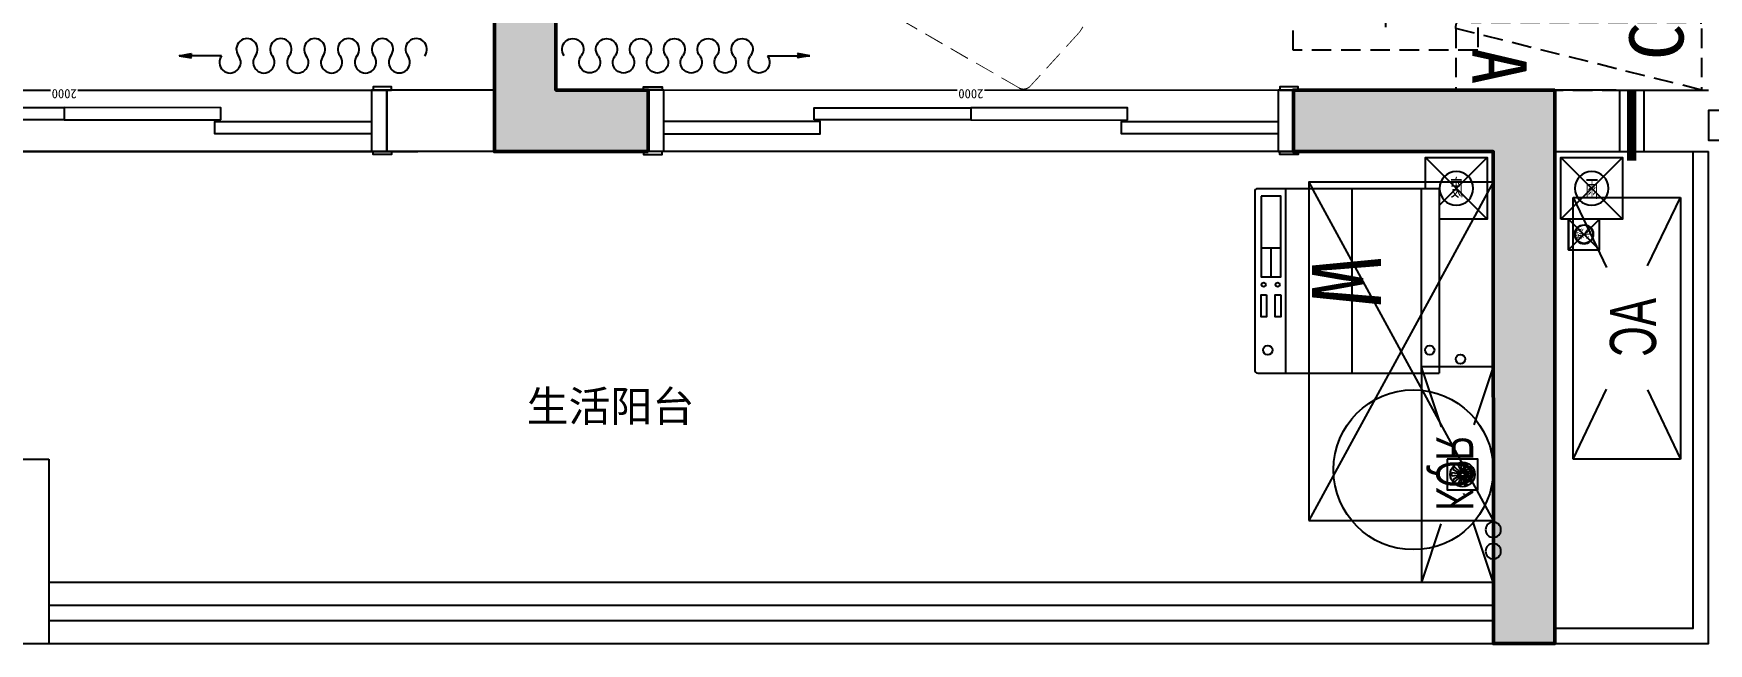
# Model space of a CAD drawing. Header units: millimetres. Extents: x -102565 to 103504, y -132507 to -120.
# Drawn here: x 60281 to 65731, y -11805 to -9821 of the extents above; entities that cross this region are included whole.
import ezdxf
from ezdxf.enums import TextEntityAlignment as Align

# ---------------------------------------------------------------- set-up
doc = ezdxf.new("R2010")
doc.units = ezdxf.units.MM
doc.header["$LTSCALE"] = 10
for name, pattern in [('A02-G-MAIN-洋房4号户型_设计区$0$A02-G-MAIN-B户型报建_设计区$0$DASH', [0.35, 0.25, -0.1]), ('A02-G-MAIN-洋房4号户型_设计区$0$DASH', [0.35, 0.25, -0.1]), ('A02-G-MAIN-洋房4号户型_设计区$0$HIDDEN2', [0.1875, 0.125, -0.0625]), ('HIDDEN', [9.525, 6.35, -3.175])]:
    doc.linetypes.add(name, pattern=pattern)
doc.layers.get('Defpoints').update_dxf_attribs({"color": 9})
for name, color, linetype in [('-B10  平         面  LESS', 3, 'Continuous'), ('-B11  平面非硬装   LESS', 2, 'HIDDEN'), ('-B12  平         地  LESS', 1, 'Continuous'), ('-B1234平 地 天 间  LESS', 7, 'Continuous'), ('-B123平   地   天  LESS', 3, 'Continuous'), ('-B13  平         天  LESS', 1, 'Continuous'), ('-B14  平 面 注 释  LESS', 1, 'Continuous'), ('-B60  给   排   水  LESS', 2, 'Continuous'), ('A02-G-MAIN-洋房3号户型_设计区$0$A_FLOR_FTMT_MOVE(可移动式家具)', 8, 'Continuous'), ('A02-G-MAIN-洋房4号户型_设计区$0$A02-G-MAIN-E户型报建_设计区$0$A_EQPM_SMAL(空调室内外机)', 1, 'Continuous'), ('A02-G-MAIN-洋房4号户型_设计区$0$A_FLOR_BORD(边缘)', 7, 'Continuous'), ('A02-G-MAIN-洋房4号户型_设计区$0$A_HDWR(配件)', 1, 'Continuous'), ('A02-G-MAIN-洋房4号户型_设计区$0$A_HOLE(洞)', 3, 'Continuous'), ('A02-G-MAIN-洋房4号户型_设计区$0$SS_3_3F~6F$0$SS_2F~7F(_GS平层 户型放大)$0$S_MINI_EQPM（小型设备）', 80, 'Continuous'), ('A02-G-MAIN-洋房4号户型_设计区$0$SS_3_3F~6F$0$SS_2F~7F(_GS平层 户型放大)$0$S_WSD_NOTE（给排水文字说明）', 210, 'Continuous'), ('A21-G-BASE-D户型放大图_设计区$0$S_COCR_PIPE（冷凝水管）', 30, 'A21-G-BASE-D户型放大图_设计区$0$空调冷凝水管'), ('A21-G-BASE-D户型放大图_设计区$0$S_RAIN_PIPE（雨水管）', 80, 'A21-G-BASE-D户型放大图_设计区$0$雨水管'), ('A21-G-BASE-D户型放大图_设计区$0$S_WAST_GRAV_PIPE（重力废水管）', 20, 'A21-G-BASE-D户型放大图_设计区$0$废水管'), ('A21-G-BASE-D户型放大图_设计区$0$S_WSD_VERT_PIPE（给排水立管）', 210, 'Continuous'), ('S10-G-WACO-D户型COSF_设计区$0$G_COL_HATCH（墙柱填充）', 252, 'Continuous')]:
    doc.layers.add(name, color=color, linetype=linetype)
doc.layers.add('S10-G-WACO-D户型COSF_设计区$0$G_COL（墙柱）', color=4, linetype='Continuous', lineweight=50)
doc.styles.add('A02-G-MAIN-洋房4号户型_设计区$0$A02-G-MAIN-E户型报建_设计区$0$HZ', font='hysz.shx', dxfattribs={"width": 0.65, "bigfont": 'hyfs.shx'})
doc.styles.add('A02-G-MAIN-洋房4号户型_设计区$0$SS_3_3F~6F$0$SS_2F~7F(_GS平层 户型放大)$0$5字项大样$0$1a#2户型$0$HZ', font='_hysz.shx', dxfattribs={"width": 0.7, "bigfont": '_hyfs.shx'})
doc.styles.add('A02-G-MAIN-洋房4号户型_设计区$0$YS4', font='simhei.ttf')
doc.styles.add('A21-G-BASE-D户型放大图_设计区$0$HZ', font='hysz.shx', dxfattribs={"width": 0.65, "bigfont": 'hyfs.shx'})
doc.styles.add('LESS标准文字', font='simhei.ttf', dxfattribs={"height": 2})
doc.linetypes.add('A21-G-BASE-D户型放大图_设计区$0$废水管', pattern='A,2,-0.1,["F",A21-G-BASE-D户型放大图_设计区$0$HZ,S=0.12,R=0,X=-0.055,Y=-0.06],-0.1', length=2.2)
doc.linetypes.add('A21-G-BASE-D户型放大图_设计区$0$空调冷凝水管', pattern='A,2,-0.1,["N",A21-G-BASE-D户型放大图_设计区$0$HZ,S=0.12,R=0,X=-0.06,Y=-0.06],-0.1', length=2.2)
doc.linetypes.add('A21-G-BASE-D户型放大图_设计区$0$雨水管', pattern='A,2,-0.1,["Y",A21-G-BASE-D户型放大图_设计区$0$HZ,S=0.12,R=0,X=-0.055,Y=-0.06],-0.1', length=2.2)
doc.dimstyles.new('标准注释（LESS）', dxfattribs={"dimtxt": 2, "dimasz": 1, "dimexe": 1, "dimexo": 0, "dimgap": 0.6, "dimtad": 1, "dimdec": 0, "dimrnd": 5, "dimzin": 12, "dimtxsty": 'LESS标准文字', "dimblk": 'ARCHTICK', "dimcen": 0, "dimclrd": 1, "dimclre": 1, "dimclrt": 3, "dimadec": 0, "dimazin": 0, "dimtfac": 1, "dimtdec": 0, "dimtix": 1, "dimtofl": 0, "dimtmove": 2, "dimatfit": 3, "dimldrblk": 'DOT', "dimfxl": 4, "dimfxlon": 1, "dimtfill": 1, "dimtolj": 1, "dimarcsym": 0})

# ---------------------------------------------------------------- blocks, each defined once
blk = doc.blocks.new('S10-G-WACO-D户型COSF_设计区')
at = {"layer": 'S10-G-WACO-D户型COSF_设计区$0$G_COL_HATCH（墙柱填充）'}
h = blk.add_hatch(color=0, dxfattribs=at)
h.dxf.hatch_style = 1
h.paths.add_polyline_path([(27800, 11700), (27800, 11900), (27500, 11900), (27500, 13050), (27300, 13050), (27300, 11700)])
h = blk.add_hatch(color=0, dxfattribs=at)
h.dxf.hatch_style = 1
h.paths.add_polyline_path([(30750, 11900), (29900, 11900), (29900, 11700), (30550, 11700), (30550.3, 10100), (30750.3, 10100)])
at = {"layer": 'S10-G-WACO-D户型COSF_设计区$0$G_COL（墙柱）', "color": 0}
for points in [[(27800, 11700), (27800, 11900), (27500, 11900), (27500, 13050), (27300, 13050), (27300, 11700)], [(30750, 11900), (29900, 11900), (29900, 11700), (30550, 11700), (30550, 11700), (30550.3, 10100), (30750.3, 10100)]]:
    blk.add_lwpolyline(points, close=True, dxfattribs=at)
blk = doc.blocks.new('A02-G-MAIN-洋房3号户型_设计区$0$双人沙发2019.01.091')
at = {"color": 8}
blk.add_line((3925.8, -755.6), (3751.3, -654.9), dxfattribs=at)
blk.add_wipeout([(1231.2, 449), (3631.2, 449), (3631.2, -1452.7), (1231.2, -1452.7)])
blk.add_line((3401.9, -283), (3026.9, -932.5))
for p, q in [((3751.3, -654.9), (3356, -362.7)), ((3785.5, -595.7), (3489.5, -1108.4)), ((3523.7, -1049.2), (3072.9, -852.9)), ((3698.2, -1149.9), (3523.7, -1049.2))]:
    blk.add_line(p, q, dxfattribs=at)
for points in [[(1231.2, 449), (3631.2, 449), (3631.2, -1452.7), (1231.2, -1452.7)], [(1981.3, -450), (2881.3, -450), (2881.3, -1050), (1981.3, -1050)]]:
    blk.add_lwpolyline(points, close=True)
blk.add_lwpolyline([(3401.9, -283), (3822, -547.7), (3996.1, -706.7, -0.352195), (4001.9, -743.9), (3726, -1221.7, -0.352195), (3691, -1235.3), (3466.2, -1164), (3026.9, -932.5)], format="xyb")
for points in [[(3781.8, -602.2, 0.278731), (3774.3, -588.6), (3371.9, -335, 0.329892), (3360.3, -336, 0.014829), (3199.8, -593.2, 0.01392), (3052, -870, 0.329892), (3057, -880.5), (3480, -1103.4, 0.201291), (3491.5, -1104.9)], [(3371.9, -335), (3785.5, -595.7), (3920.1, -718.5, -0.352195), (3925.8, -755.6), (3698.2, -1149.9, -0.352195), (3663.1, -1163.5), (3489.5, -1108.4), (3057, -880.5)]]:
    blk.add_lwpolyline(points, format="xyb", dxfattribs=at)
for points in [[(1631.2, 15), (1631.2, 885), (1632, 889.9), (1633.7, 893.2), (1635.6, 895.6), (1638.6, 897.9), (1641.8, 899.3), (1644.8, 899.9), (1646.2, 900), (1766.2, 900), (1771.4, 899.1), (1775.2, 897), (1778.3, 893.8), (1779.9, 891), (1780.7, 889), (1781.2, 885), (1781.6, 888.5), (1782.6, 891.2), (1784.3, 894.2), (1786.1, 896.1), (1788.7, 898), (1791.4, 899.2), (1793.9, 899.8), (1796.2, 900), (3066.2, 900), (3071.4, 899.1), (3074.9, 897.2), (3078.2, 894), (3079.6, 891.8), (3080.7, 889), (3081, 887.5), (3081.2, 885), (3081.3, 886.7), (3081.8, 889.2), (3083, 892.1), (3084.6, 894.5), (3086.1, 896), (3087, 896.8), (3090, 898.6), (3093, 899.6), (3096.2, 900), (3216.2, 900), (3220.6, 899.3), (3225.9, 896.4), (3228.8, 893.1), (3230.9, 887.8), (3231.2, 883), (3231.2, 15), (3230.6, 10.7), (3228, 5.8), (3225.5, 3.2), (3221.3, 0.9), (3216.2, 0), (1646.2, 0), (1642, 0.6), (1637.7, 2.7), (1635.6, 4.4), (1633.3, 7.3), (1632.1, 9.9), (1631.7, 11.3), (1631.4, 12.9), (1631.2, 13.8)], [(3331.2, 749), (3881.2, 749), (3881.2, 149), (3331.2, 149)], [(1657.2, -1250), (1047.2, -1250), (1043.7, -1249.7), (1038.9, -1248.2), (1035.1, -1245.9), (1033.1, -1244.1), (1030.8, -1241.4), (1029.1, -1238.4), (1028, -1235.5), (1027.4, -1232.5), (1027.2, -1230), (1027.2, -270), (1027.6, -266.3), (1029, -261.7), (1031.1, -258.1), (1033.6, -255.4), (1035.6, -253.7), (1037.6, -252.5), (1039.8, -251.4), (1043.1, -250.4), (1047.2, -250), (1657.2, -250), (1665.8, -251.9), (1671.4, -255.9), (1674.1, -259.3), (1676.8, -265.8), (1677.2, -270), (1677.2, -1230), (1676.1, -1236.7), (1673.8, -1241.2), (1671.1, -1244.4), (1667.5, -1247.2), (1663.5, -1249), (1660.8, -1249.7)], [(3371.9, -335), (3371.3, -334.7), (3370.6, -334.3), (3369.9, -334.1), (3369.2, -333.9), (3368.5, -333.7), (3367.8, -333.6), (3367, -333.6), (3366.3, -333.6), (3365.6, -333.6), (3364.9, -333.7), (3364.1, -333.9), (3363.4, -334.1), (3362.8, -334.4), (3362.1, -334.7), (3361.5, -335.1), (3360.9, -335.5), (3360.3, -336), (3354.5, -344.7), (3348.7, -353.4), (3343, -362.1), (3337.3, -370.9), (3331.6, -379.6), (3325.9, -388.4), (3320.2, -397.2), (3314.5, -406), (3308.9, -414.8), (3303.3, -423.6), (3297.6, -432.4), (3292.1, -441.2), (3286.5, -450.1), (3280.9, -458.9), (3275.4, -467.8), (3269.9, -476.7), (3264.4, -485.6), (3258.9, -494.5), (3253.4, -503.4), (3248, -512.3), (3242.6, -521.3), (3237.2, -530.2), (3231.8, -539.2), (3226.4, -548.1), (3221.1, -557.1), (3215.7, -566.1), (3210.4, -575.1), (3205.1, -584.1), (3199.8, -593.2), (3194.7, -602.3), (3189.5, -611.4), (3184.4, -620.5), (3179.2, -629.6), (3174.1, -638.7), (3169, -647.9), (3164, -657), (3158.9, -666.2), (3153.9, -675.3), (3148.8, -684.5), (3143.8, -693.7), (3138.8, -702.9), (3133.9, -712.1), (3128.9, -721.3), (3124, -730.6), (3119.1, -739.8), (3114.2, -749), (3109.3, -758.3), (3104.4, -767.5), (3099.6, -776.8), (3094.7, -786.1), (3089.9, -795.4), (3085.1, -804.7), (3080.3, -814), (3075.5, -823.3), (3070.8, -832.6), (3066.1, -842), (3061.4, -851.3), (3056.7, -860.6), (3052, -870), (3051.9, -870.7), (3051.8, -871.5), (3051.8, -872.2), (3051.8, -872.9), (3051.9, -873.7), (3052.1, -874.4), (3052.3, -875.1), (3052.6, -875.8), (3052.9, -876.4), (3053.3, -877.1), (3053.7, -877.7), (3054.1, -878.2), (3054.6, -878.8), (3055.1, -879.3), (3055.7, -879.7), (3056.3, -880.2), (3057, -880.5), (3026.9, -932.5), (3466.2, -1164), (3691, -1235.3), (3693.1, -1235.9), (3695.3, -1236.3), (3697.6, -1236.6), (3699.8, -1236.7), (3702.1, -1236.6), (3704.3, -1236.4), (3706.6, -1236), (3708.7, -1235.4), (3710.9, -1234.7), (3713, -1233.8), (3715, -1232.7), (3716.9, -1231.5), (3718.7, -1230.2), (3720.4, -1228.7), (3722, -1227.1), (3723.5, -1225.4), (3724.8, -1223.6), (3726, -1221.7), (4001.9, -743.9), (4002.9, -741.9), (4003.8, -739.8), (4004.6, -737.7), (4005.2, -735.5), (4005.6, -733.3), (4005.8, -731), (4005.9, -728.8), (4005.8, -726.5), (4005.6, -724.3), (4005.1, -722.1), (4004.5, -719.9), (4003.8, -717.7), (4002.9, -715.7), (4001.8, -713.7), (4000.6, -711.8), (3999.2, -710), (3997.7, -708.3), (3996.1, -706.7), (3822, -547.7), (3401.9, -283)]]:
    blk.add_wipeout(points)
for p, q in [((3606.2, 649), (3606.2, 249)), ((3406.2, 449), (3806.2, 449))]:
    blk.add_line(p, q, dxfattribs=at)
blk.add_line((1766.2, 0), (3096.2, 0))
for points in [[(1631.2, 885), (1631.2, 15, 0.414214), (1646.2, 0), (1766.2, 0, 0.414214), (1781.2, 15), (1781.2, 885, 0.414214), (1766.2, 900), (1646.2, 900, 0.414214)], [(1796.2, 900), (3066.2, 900, -0.414214), (3081.2, 885), (3081.2, 755, -0.414214), (3066.2, 740), (1796.2, 740, -0.414214), (1781.2, 755), (1781.2, 885, -0.414214)], [(3231.2, 885), (3231.2, 15, -0.414214), (3216.2, 0), (3096.2, 0, -0.414214), (3081.2, 15), (3081.2, 885, -0.414214), (3096.2, 900), (3216.2, 900, -0.414214)], [(1657.2, -250), (1047.2, -250, 0.414214), (1027.2, -270), (1027.2, -1230, 0.414214), (1047.2, -1250), (1657.2, -1250, 0.414214), (1677.2, -1230), (1677.2, -270, 0.414214)]]:
    blk.add_lwpolyline(points, format="xyb", close=True)
for points in [[(2408.1, 778.7), (2371.9, 783.7), (1837.6, 783.4), (1801.5, 778.4, 0.357878), (1788.6, 764.4, 0.025568), (1783, 609, 0.370263), (1800, 589.2, 0.071119), (2406.6, 589.5, 0.370263), (2423.6, 609.3, 0.027826), (2421, 764.7, 0.357878), (2408.1, 778.7)], [(2454.3, 778.7), (2490.5, 783.7), (3024.8, 783.4), (3060.9, 778.4, -0.357878), (3073.8, 764.4, -0.025568), (3079.4, 609, -0.370263), (3062.4, 589.2, -0.071119), (2455.8, 589.5, -0.370263), (2438.8, 609.3, -0.027826), (2441.4, 764.7, -0.357878), (2454.3, 778.7)], [(2423.2, 728.4, -0.278731), (2431.2, 715.1), (2431.2, 0, -0.329892), (2424.6, -9.6, -0.008919), (1920.7, -19.9, -0.032793), (1787.8, -9.6, -0.329892), (1781.2, 0), (1781.2, 15)], [(1781.2, 715.1, -0.201291), (1785.7, 725.8)], [(2439.2, 728.4, 0.278731), (2431.2, 715.1), (2431.2, 0, 0.329892), (2437.8, -9.6, 0.008919), (2941.7, -19.9, 0.032793), (3074.6, -9.6, 0.329892), (3081.2, 0), (3081.2, 15)], [(3081.2, 715.1), (3081.2, 715.1, 0.201291), (3076.7, 725.8)]]:
    blk.add_lwpolyline(points, format="xyb", dxfattribs=at)
for points in [[(2424, 706.8), (2369.6, 714.3), (2300.6, 714.4), (1837.4, 714.1), (1784.6, 706.7)], [(2438.4, 706.8), (2492.8, 714.3), (2615.2, 714.4), (3025, 714.1), (3077.8, 706.7)]]:
    blk.add_lwpolyline(points, dxfattribs=at)
blk.add_lwpolyline([(3331.2, 749), (3881.2, 749), (3881.2, 149), (3331.2, 149)], close=True)
for radius in [150, 100]:
    blk.add_circle((3606.2, 449), radius, dxfattribs=at)
at = {"layer": 'A02-G-MAIN-洋房3号户型_设计区$0$A_FLOR_FTMT_MOVE(可移动式家具)'}
for p, q in [((1443.4, -443.9), (1818.4, -1093.5)), ((1094.1, -815.8), (1489.4, -523.6)), ((1059.9, -756.6), (1355.9, -1269.3)), ((919.6, -916.6), (1094.1, -815.8)), ((1321.7, -1210.1), (1772.5, -1013.8)), ((1147.2, -1310.8), (1321.7, -1210.1))]:
    blk.add_line(p, q, dxfattribs=at)
for points in [[(1443.4, -443.9), (1023.4, -708.7), (849.2, -867.6, 0.352195), (843.5, -904.8), (1119.4, -1382.6, 0.352195), (1154.4, -1396.2), (1379.1, -1324.9), (1818.4, -1093.5)], [(1473.5, -495.9), (1059.9, -756.6), (925.3, -879.4, 0.352195), (919.6, -916.6), (1147.2, -1310.8, 0.352195), (1182.2, -1324.4), (1355.9, -1269.3), (1788.4, -1041.5)], [(1063.6, -763.1, -0.278731), (1071.1, -749.5), (1473.5, -495.9, -0.329892), (1485.1, -496.9, -0.014829), (1645.5, -754.1, -0.01392), (1793.4, -1030.9, -0.329892), (1788.4, -1041.5), (1365.4, -1264.3, -0.201291), (1353.9, -1265.8)]]:
    blk.add_lwpolyline(points, format="xyb", dxfattribs=at)
blk = doc.blocks.new('A02-G-MAIN-洋房4号户型_设计区$0$A02-G-MAIN-E户型报建_设计区$0$A$C70B335D5')
at = {"layer": '-B1234平 地 天 间  LESS', "color": 1}
for p, q in [((-850, 186), (-850, -164)), ((0, 186), (-850, 186)), ((-850, 186), (-623.2, 77)), ((0, 186), (-226.8, 77)), ((0, -164), (0, 186)), ((-627.8, -56.6), (-850, -164)), ((-224.5, -55.8), (0, -164)), ((-850, -164), (0, -164))]:
    blk.add_line(p, q, dxfattribs=at)
at = {"layer": '-B1234平 地 天 间  LESS', "color": 1, "style": 'A02-G-MAIN-洋房4号户型_设计区$0$A02-G-MAIN-E户型报建_设计区$0$HZ', "width": 0.7}
blk.add_text('AC', height=150, rotation=360, dxfattribs=at).set_placement((-523.7, -84))
blk = doc.blocks.new('门套线（外）')
blk.add_lwpolyline([(0, 0), (60, 0), (60, 10), (0, 10)], close=True)
blk = doc.blocks.new('*U1135')
blk.add_lwpolyline([(0, 0), (-60, 0), (-60, 10), (0, 10)], close=True)
blk = doc.blocks.new('*D1095')
at = {"layer": 'Defpoints', "color": 0, "transparency": 16777216}
for p in [(50, -150), (2050, -150), (2050, -187.6)]:
    blk.add_point(p, dxfattribs=at)
at = {"layer": 'Defpoints', "color": 8, "transparency": 16777216, "insert": (1050, -187.6), "char_height": 30, "attachment_point": 5, "style": 'LESS标准文字', "bg_fill": 3, "box_fill_scale": 1.1, "bg_fill_color": 256, "bg_fill_true_color": 13158600, "bg_fill_transparency": 0}
blk.add_mtext('\\A1;2000', dxfattribs=at)
blk = doc.blocks.new('_ArchTick')
at = {"color": 0, "linetype": 'ByBlock', "const_width": 0.4}
blk.add_lwpolyline([(-0.5, -0.5), (0.5, 0.5)], dxfattribs=at)
blk = doc.blocks.new('_Dot')
at = {"color": 0, "linetype": 'ByBlock', "lineweight": -2}
blk.add_line((-0.5, 0), (-1, 0), dxfattribs=at)
at = {"color": 0, "linetype": 'ByBlock', "const_width": 0.5}
blk.add_lwpolyline([(-0.25, 0, 1), (0.25, 0, 1)], format="xyb", close=True, dxfattribs=at)
blk = doc.blocks.new('A$C2F834631')
for p, q in [((0, 87.5), (62.1, 98.5)), ((0, 87.5), (62.1, 76.5)), ((214.8, 87.5), (0, 87.5)), ((62.1, 98.5), (54.9, 87.5)), ((62.1, 76.5), (54.9, 87.5))]:
    blk.add_line(p, q)
for centre, start, end in [((343.9, 120.6), 322.38952, 217.61048), ((516, 120.6), 322.38952, 217.61048), ((688.1, 120.6), 322.38952, 217.61048), ((860.3, 120.6), 322.38952, 217.61048), ((1032.4, 120.6), 322.38952, 217.61048), ((1204.5, 120.6), 322.38952, 217.61048), ((257.8, 54.3), 142.38952, 37.61048), ((429.9, 54.3), 142.38952, 37.61048), ((602.1, 54.3), 142.38952, 37.61048), ((774.2, 54.3), 142.38952, 37.61048), ((946.3, 54.3), 142.38952, 37.61048), ((1118.5, 54.3), 142.38952, 37.61048)]:
    blk.add_arc(centre, 54.3, start, end)
for points in [[(62.1, 98.5), (54.9, 87.5), (0, 87.5)], [(0, 87.5), (62.1, 76.5), (54.9, 87.5)]]:
    blk.add_solid(points)
blk = doc.blocks.new('空调')
at = {"color": 1, "linetype": 'HIDDEN'}
for p, q in [((50, 250), (750, 250)), ((50, 220), (50, 250)), ((50, 220), (750, 220)), ((750, 220), (750, 250)), ((0, 200), (0, 0)), ((0, 0), (800, 200)), ((800, 200), (800, 0))]:
    blk.add_line(p, q, dxfattribs=at)
at = {"linetype": 'HIDDEN'}
blk.add_lwpolyline([(800, 0), (0, 0)], dxfattribs=at)
at = {"color": 1, "linetype": 'HIDDEN'}
for centre, start, end in [((50, 200), 90, 180), ((750, 200), 0, 90)]:
    blk.add_arc(centre, 50, start, end, dxfattribs=at)
at = {"color": 1, "linetype": 'HIDDEN', "style": 'LESS标准文字'}
for s, p in [('C', (235.7, 97.9)), ('A', (746.5, 17.7))]:
    blk.add_text(s, height=176.4, rotation=90.4174, dxfattribs=at).set_placement(p)
blk = doc.blocks.new('A21-G-BASE-D户型放大图_设计区$0$废水立管100')
at = {"layer": 'A21-G-BASE-D户型放大图_设计区$0$S_WSD_VERT_PIPE（给排水立管）'}
blk.add_circle((0, 0), 55, dxfattribs=at)
at = {"layer": 'Defpoints', "color": 252}
blk.add_lwpolyline([(100, -100), (100, 100), (-100, 100), (-100, -100)], close=True, dxfattribs=at)
for points in [[(-100, 100), (100, -100)], [(100, 100), (-100, -100)]]:
    blk.add_lwpolyline(points, dxfattribs=at)
at = {"layer": 'Defpoints', "color": 252, "style": 'A21-G-BASE-D户型放大图_设计区$0$HZ', "width": 0.7}
blk.add_text('废', height=62.5, dxfattribs=at).set_placement((-0.8, -30.9), align=Align.CENTER)
blk = doc.blocks.new('A21-G-BASE-D户型放大图_设计区$0$冷凝水立管DN50')
at = {"layer": 'A21-G-BASE-D户型放大图_设计区$0$S_WSD_VERT_PIPE（给排水立管）'}
blk.add_circle((0, 0), 30, dxfattribs=at)
at = {"layer": 'Defpoints', "color": 252}
blk.add_lwpolyline([(-50, 50), (50, 50), (50, -50), (-50, -50), (-50, 50), (50, -50), (50, 50), (-50, -50)], dxfattribs=at)
at = {"layer": 'Defpoints', "color": 252, "style": 'A21-G-BASE-D户型放大图_设计区$0$HZ', "width": 0.7}
blk.add_text('冷凝', height=32, dxfattribs=at).set_placement((0.1, -15.3), align=Align.CENTER)
blk = doc.blocks.new('A21-G-BASE-D户型放大图_设计区$0$雨水立管100')
at = {"layer": 'A21-G-BASE-D户型放大图_设计区$0$S_WSD_VERT_PIPE（给排水立管）'}
blk.add_circle((-200, -300.3), 55, dxfattribs=at)
at = {"layer": 'Defpoints', "color": 252}
blk.add_lwpolyline([(-100, -400.3), (-100, -200.3), (-300, -200.3), (-300, -400.3)], close=True, dxfattribs=at)
for points in [[(-300, -200.3), (-100, -400.3)], [(-100, -200.3), (-300, -400.3)]]:
    blk.add_lwpolyline(points, dxfattribs=at)
at = {"layer": 'Defpoints', "color": 252, "style": 'A21-G-BASE-D户型放大图_设计区$0$HZ', "width": 0.7}
blk.add_text('雨', height=62.5, rotation=360, dxfattribs=at).set_placement((-200.8, -334.5), align=Align.CENTER)
blk = doc.blocks.new('A$C322362D0')
at = {"color": 1}
blk.add_lwpolyline([(0, 0), (100, 0), (100, 100), (0, 100)], close=True, dxfattribs=at)
at = {"color": 8}
for points in [[(16, 55.9), (39.6, 51.6, 0.513659), (40.6, 54.8), (19, 65.2, 0.583908), (16, 55.9)], [(33.9, 80.5, 0.583908), (26, 74.8), (42.5, 57.4, 0.513659), (45.2, 59.4), (33.9, 80.5)], [(66.1, 80.5), (54.8, 59.4, 0.513659), (57.5, 57.4), (74, 74.8, 0.583908), (66.1, 80.5)], [(81, 65.2), (59.4, 54.8, 0.513659), (60.4, 51.6), (84, 55.9, 0.583908), (81, 65.2)], [(16, 44.1, 0.583908), (19, 34.8), (40.6, 45.2, 0.513659), (39.6, 48.4), (16, 44.1)], [(33.9, 19.5), (45.2, 40.6, 0.513659), (42.5, 42.6), (26, 25.2, 0.583908), (33.9, 19.5)], [(66.1, 19.5, 0.583908), (74, 25.2), (57.5, 42.6, 0.513659), (54.8, 40.6), (66.1, 19.5)], [(81, 34.8, 0.583908), (84, 44.1), (60.4, 48.4, 0.513659), (59.4, 45.2), (81, 34.8)]]:
    blk.add_lwpolyline(points, format="xyb", dxfattribs=at)
for points in [[(45.1, 84.2), (48.3, 60.4, 0.513659), (51.7, 60.4), (54.9, 84.2, 0.583908)], [(45.1, 15.8, 0.583908), (54.9, 15.8), (51.7, 39.6, 0.513659), (48.3, 39.6)]]:
    blk.add_lwpolyline(points, format="xyb", close=True, dxfattribs=at)
for radius in [40, 6]:
    blk.add_circle((50, 50), radius, dxfattribs=at)
blk = doc.blocks.new('A02-G-MAIN-洋房4号户型_设计区$0$SS_3_3F~6F$0$SS_2F~7F(_GS平层 户型放大)$0$RS')
at = {"layer": 'A02-G-MAIN-洋房4号户型_设计区$0$A_HDWR(配件)'}
for p, q in [((6200, 0), (6394.2, -64.9)), ((6900, 0), (6711.5, -63)), ((6389.5, -170.7), (6200, -234)), ((6704.7, -168.7), (6900, -234))]:
    blk.add_line(p, q, dxfattribs=at)
at = {"layer": 'A02-G-MAIN-洋房4号户型_设计区$0$A_HDWR(配件)', "linetype": 'A02-G-MAIN-洋房4号户型_设计区$0$HIDDEN2'}
blk.add_lwpolyline([(6900, -234), (6200, -234), (6200, 0), (6900, 0)], close=True, dxfattribs=at)
at = {"layer": 'A02-G-MAIN-洋房4号户型_设计区$0$A_HDWR(配件)'}
for centre in [(6300, 0, 0), (6370, 0, 0)]:
    blk.add_circle(centre, 25, dxfattribs=at)
at = {"layer": 'A02-G-MAIN-洋房4号户型_设计区$0$SS_3_3F~6F$0$SS_2F~7F(_GS平层 户型放大)$0$S_MINI_EQPM（小型设备）'}
blk.add_line((6483.6, -94.8), (6488.2, -96.3), dxfattribs=at)
at = {"layer": 'A02-G-MAIN-洋房4号户型_设计区$0$SS_3_3F~6F$0$SS_2F~7F(_GS平层 户型放大)$0$S_WSD_NOTE（给排水文字说明）', "style": 'A02-G-MAIN-洋房4号户型_设计区$0$SS_3_3F~6F$0$SS_2F~7F(_GS平层 户型放大)$0$5字项大样$0$1a#2户型$0$HZ', "width": 0.7}
blk.add_text('KQR', height=120, rotation=360, dxfattribs=at).set_placement((6432.7, -185.2, 0))
blk = doc.blocks.new('*U1094')
at = {"layer": '-B10  平         面  LESS', "color": 1}
blk.add_lwpolyline([(0, 0), (2100, 0), (2100, -200), (0, -200)], close=True, dxfattribs=at)
at = {"layer": '-B10  平         面  LESS'}
for points in [[(50, -97.5), (50, -57.5), (560, -57.5), (560, -97.5)], [(540, -102.5), (540, -142.5), (1050, -142.5), (1050, -102.5)], [(1560, -102.5), (1560, -142.5), (1050, -142.5), (1050, -102.5)], [(2050, -97.5), (2050, -57.5), (1540, -57.5), (1540, -97.5)]]:
    blk.add_lwpolyline(points, close=True, dxfattribs=at)
at = {"layer": '-B12  平         地  LESS'}
for points in [[(0, 0), (0, -200), (50, -200), (50, 0)], [(2100, 0), (2100, -200), (2050, -200), (2050, 0)]]:
    blk.add_lwpolyline(points, close=True, dxfattribs=at)
at = {"layer": '-B12  平         地  LESS', "xscale": -1}
blk.add_blockref('门套线（外）', (45, 0), dxfattribs=at)
at = {"layer": '-B12  平         地  LESS'}
blk.add_blockref('门套线（外）', (2055, 0), dxfattribs=at)
at = {"layer": '-B12  平         地  LESS', "xscale": -1, "rotation": 180}
blk.add_blockref('*U1135', (45, -200), dxfattribs=at)
at = {"layer": '-B12  平         地  LESS', "color": 2, "rotation": 180}
blk.add_blockref('*U1135', (2055, -200), dxfattribs=at)
at = {"layer": 'Defpoints'}
dim = blk.add_linear_dim(base=(2050, -187.6), p1=(50, -150), p2=(2050, -150), dimstyle='标准注释（LESS）', override={"dimscale": 0, "dimtad": 0, "dimse1": 1, "dimse2": 1, "dimsd1": 1, "dimsd2": 1, "dimclrt": 8, "dimtix": 1, "dimtofl": 0, "dimtmove": 2, "dimatfit": 3}, dxfattribs=at)
dim.commit()
dim.dimension.update_dxf_attribs({"geometry": '*D1095', "text_midpoint": (1050, -187.6)})
blk = doc.blocks.new('A$C2ED66F2E')
at = {"layer": '-B10  平         面  LESS', "extrusion": (0.00031036, -0.000749053, 1)}
blk.add_circle((13532.4, 12235, -4.9), 15.2, dxfattribs=at)
at = {"layer": '-B10  平         面  LESS'}
blk.add_circle((13379.2, 11875.1), 260, dxfattribs=at)
at = {"layer": '-B1234平 地 天 间  LESS'}
for p, q in [((10389.5, 16059.9), (10389.5, 13109.9)), ((10589.5, 16059.9), (10589.5, 13109.9)), ((10039.5, 12909.9), (10039.5, 13109.9)), ((10389.5, 13109.9), (10039.5, 13109.9)), ((10589.5, 13109.9), (10889.5, 13109.9)), ((10889.5, 13109.9), (10889.5, 12909.9)), ((14039.5, 13109.9), (14339.5, 13109.9)), ((10889.5, 12909.9), (10039.5, 12909.9)), ((12990.1, 12909.9), (13639.5, 12909.9)), ((13639.5, 12909.9), (13639.5, 11309.9))]:
    blk.add_line(p, q, dxfattribs=at)
blk.add_lwpolyline([(13639.5, 11309.9), (13839.5, 11309.9), (13839.5, 12909.9), (14339.5, 12909.9)], dxfattribs=at)
at = {"layer": '-B123平   地   天  LESS', "color": 2}
blk.add_lwpolyline([(7939.5, 13109.9), (10039.5, 13109.9)], dxfattribs=at)
at = {"color": 1}
blk.add_circle((13934.5, 12641.2), 30, dxfattribs=at)
at = {"layer": 'A02-G-MAIN-洋房4号户型_设计区$0$A_FLOR_BORD(边缘)'}
for p, q in [((7389.5, 11909.9), (8939.5, 11909.9)), ((8939.5, 11909.9), (8939.5, 11309.9)), ((8939.5, 11509.9), (13639.5, 11509.9))]:
    blk.add_line(p, q, dxfattribs=at)
at = {"layer": 'A02-G-MAIN-洋房4号户型_设计区$0$A_FLOR_BORD(边缘)', "linetype": 'A02-G-MAIN-洋房4号户型_设计区$0$A02-G-MAIN-B户型报建_设计区$0$DASH'}
blk.add_line((8939.5, 11309.9), (13639.5, 11309.9), dxfattribs=at)
at = {"layer": 'A02-G-MAIN-洋房4号户型_设计区$0$A_FLOR_BORD(边缘)'}
for points in [[(7939.5, 12909.9), (10139.5, 12909.9)], [(12990.1, 12909.9), (10889.5, 12909.9)], [(8839.5, 11309.9), (8939.5, 11309.9)]]:
    blk.add_lwpolyline(points, dxfattribs=at)
at = {"layer": 'A02-G-MAIN-洋房4号户型_设计区$0$A_HDWR(配件)'}
for p, q in [((8939.5, 11434.9), (13639.5, 11434.9)), ((8939.5, 11384.9), (13639.5, 11384.9))]:
    blk.add_line(p, q, dxfattribs=at)
blk.add_lwpolyline([(14389.4, 13042.9), (14339.4, 13042.9), (14339.4, 12946.9), (14389.4, 12946.9)], close=True, dxfattribs=at)
for points in [[(13839.5, 11309.9), (14339.5, 11309.9), (14339.5, 12909.9)], [(13839.5, 11359.9), (14289.5, 11359.9), (14289.5, 12909.9)]]:
    blk.add_lwpolyline(points, dxfattribs=at)
at = {"layer": 'A02-G-MAIN-洋房4号户型_设计区$0$A_HOLE(洞)', "color": 3, "linetype": 'A02-G-MAIN-洋房4号户型_设计区$0$DASH', "ltscale": 0.6}
for p, q in [((14049.4, 13109.8), (14049.4, 12909.6)), ((14129.4, 13109.8), (14129.4, 12909.6))]:
    blk.add_line(p, q, dxfattribs=at)
at = {"layer": 'A02-G-MAIN-洋房4号户型_设计区$0$A_HOLE(洞)', "color": 3, "linetype": 'A02-G-MAIN-洋房4号户型_设计区$0$DASH', "ltscale": 0.6, "const_width": 30}
blk.add_lwpolyline([(14089.4, 12879.8), (14089.4, 13109.9)], dxfattribs=at)
at = {"layer": '-B12  平         地  LESS', "rotation": 270.00068259203}
blk.add_blockref('A$C322362D0', (13489.2, 11909.8), dxfattribs=at)
at = {"layer": '-B1234平 地 天 间  LESS'}
blk.add_blockref('S10-G-WACO-D户型COSF_设计区', (-16910.8, 1209.9), dxfattribs=at)
at = {"layer": '-B13  平         天  LESS', "xscale": 0.6400000000000001, "yscale": 0.6400000000000001, "zscale": 0.6400000000000001, "rotation": 0.01037800682295815}
blk.add_blockref('A$C2F834631', (9364, 13165.1), dxfattribs=at)
at = {"layer": 'A02-G-MAIN-洋房4号户型_设计区$0$A02-G-MAIN-E户型报建_设计区$0$A_EQPM_SMAL(空调室内外机)', "extrusion": (0, 0, -1), "zscale": -1, "rotation": 270}
blk.add_blockref('A02-G-MAIN-洋房4号户型_设计区$0$A02-G-MAIN-E户型报建_设计区$0$A$C70B335D5', (-14084.8, 11909.9), dxfattribs=at)
at = {"layer": 'A21-G-BASE-D户型放大图_设计区$0$S_COCR_PIPE（冷凝水管）', "xscale": -1}
blk.add_blockref('A21-G-BASE-D户型放大图_设计区$0$冷凝水立管DN50', (13934.5, 12639.9), dxfattribs=at)
at = {"layer": 'A21-G-BASE-D户型放大图_设计区$0$S_RAIN_PIPE（雨水管）', "xscale": -1}
blk.add_blockref('A21-G-BASE-D户型放大图_设计区$0$雨水立管100', (13759.5, 13090.3), dxfattribs=at)
at = {"layer": 'A21-G-BASE-D户型放大图_设计区$0$S_WAST_GRAV_PIPE（重力废水管）', "xscale": -1}
blk.add_blockref('A21-G-BASE-D户型放大图_设计区$0$废水立管100', (13519.2, 12790), dxfattribs=at)
at = {"layer": '-B14  平 面 注 释  LESS', "color": 3, "linetype": 'Continuous', "style": 'LESS标准文字'}
blk.add_text('生活阳台', height=100, dxfattribs=at).set_placement((10494.1, 12031.5))
at = {"layer": '-B11  平面非硬装   LESS', "linetype": 'ByBlock', "rotation": 270}
blk.add_blockref('A02-G-MAIN-洋房3号户型_设计区$0$双人沙发2019.01.091', (12839.5, 17120.6), dxfattribs=at)
at = {"rotation": 179.9948109965709}
blk.add_blockref('*U1094', (10039.5, 12909.9), dxfattribs=at)
blk.add_wipeout([(13462.8, 12788.9), (13462.8, 12188.9), (12873, 12188.9), (12870.1, 12189.4), (12868, 12190.2), (12866.9, 12191), (12865.9, 12191.9), (12865.9, 12191.9), (12864.8, 12193.2), (12864.2, 12194.2), (12863.6, 12195.4), (12863, 12197.8), (12863, 12198.9), (12863, 12778.9), (12863.3, 12781.5), (12864.3, 12783.9), (12866, 12786.1), (12868.7, 12788), (12871.1, 12788.8), (12873, 12788.9)]).dxf.layer = '-B10  平         面  LESS'
at = {"layer": '-B10  平         面  LESS'}
for p, q in [((12863, 12778.9), (12863, 12198.9)), ((13462.8, 12788.9), (12873, 12788.9)), ((12963, 12788.9), (12963, 12188.9)), ((13179.3, 12788.9), (13179.3, 12188.9)), ((13405.7, 12188.9), (13405.7, 12788.9)), ((13462.8, 12788.9), (13462.8, 12188.9)), ((12873, 12188.9), (13462.8, 12188.9))]:
    blk.add_line(p, q, dxfattribs=at)
at = {"layer": '-B10  平         面  LESS', "color": 8}
for p, q in [((12947.7, 12595.2), (12883.5, 12595.2)), ((12915.6, 12595.2), (12915.6, 12502.1))]:
    blk.add_line(p, q, dxfattribs=at)
at = {"layer": '-B10  平         面  LESS'}
blk.add_lwpolyline([(13039.4, 11709.8), (13639.2, 11709.8), (13639.2, 12809.9), (13039.4, 12809.9)], close=True, dxfattribs=at)
at = {"layer": '-B10  平         面  LESS', "color": 8}
for points in [[(13639.2, 12809.9), (13039.4, 11709.8)], [(13039.4, 12809.9), (13639.2, 11709.8)]]:
    blk.add_lwpolyline(points, dxfattribs=at)
for points in [[(12883.5, 12764.5), (12883.5, 12502.1), (12947.7, 12502.1), (12947.7, 12764.5)], [(12901.7, 12443.7), (12901.7, 12371.8), (12884.1, 12371.8), (12884.1, 12443.7)], [(12947.7, 12443.7), (12947.7, 12371.8), (12930.1, 12371.8), (12930.1, 12443.7)]]:
    blk.add_lwpolyline(points, close=True, dxfattribs=at)
for centre in [(12892.2, 12476.8), (12937.8, 12476.8)]:
    blk.add_circle(centre, 6.66, dxfattribs=at)
at = {"layer": '-B10  平         面  LESS'}
for centre in [(12905.6, 12264), (13432.3, 12264)]:
    blk.add_circle(centre, 15.2, dxfattribs=at)
for centre, start, end in [((12873, 12778.9), 90, 180), ((12873, 12198.9), 180, 270)]:
    blk.add_arc(centre, 10, start, end, dxfattribs=at)
at = {"layer": '-B1234平 地 天 间  LESS'}
blk.add_lwpolyline([(14039.5, 13109.9), (12989.5, 13109.9), (12989.5, 12909.9)], dxfattribs=at)
at = {"layer": '-B10  平         面  LESS', "xscale": -1, "rotation": 270}
blk.add_blockref('A02-G-MAIN-洋房4号户型_设计区$0$SS_3_3F~6F$0$SS_2F~7F(_GS平层 户型放大)$0$RS', (13639.2, 5309.9), dxfattribs=at)
at = {"layer": '-B13  平         天  LESS', "extrusion": (0, 0, -1), "zscale": -1}
blk.add_blockref('空调', (-14317.1, 13109.9), dxfattribs=at)
at = {"layer": '-B13  平         天  LESS', "xscale": -0.6400000000000001, "yscale": 0.6400000000000001, "zscale": 0.6400000000000001, "rotation": 359.989621993177}
blk.add_blockref('A$C2F834631', (11415, 13165.1), dxfattribs=at)
at = {"layer": '-B10  平         面  LESS', "extrusion": (0.00031036, 0.000749053, 1), "style": 'A02-G-MAIN-洋房4号户型_设计区$0$YS4', "text_generation_flag": 4}
blk.add_text('W', height=225, rotation=89.988, dxfattribs=at).set_placement((13049.2, 12410.5, 13.2))
at = {"rotation": 179.9948109965709}
blk.add_blockref('*U1094', (12989.5, 12909.8), dxfattribs=at)

msp = doc.modelspace()

# ---------------------------------------------------------------- block references
at = {"layer": '-B60  给   排   水  LESS', "linetype": 'Continuous'}
msp.add_blockref('A$C2ED66F2E', (51391.4, -23114.8), dxfattribs=at)

doc.saveas('drawing.dxf')
